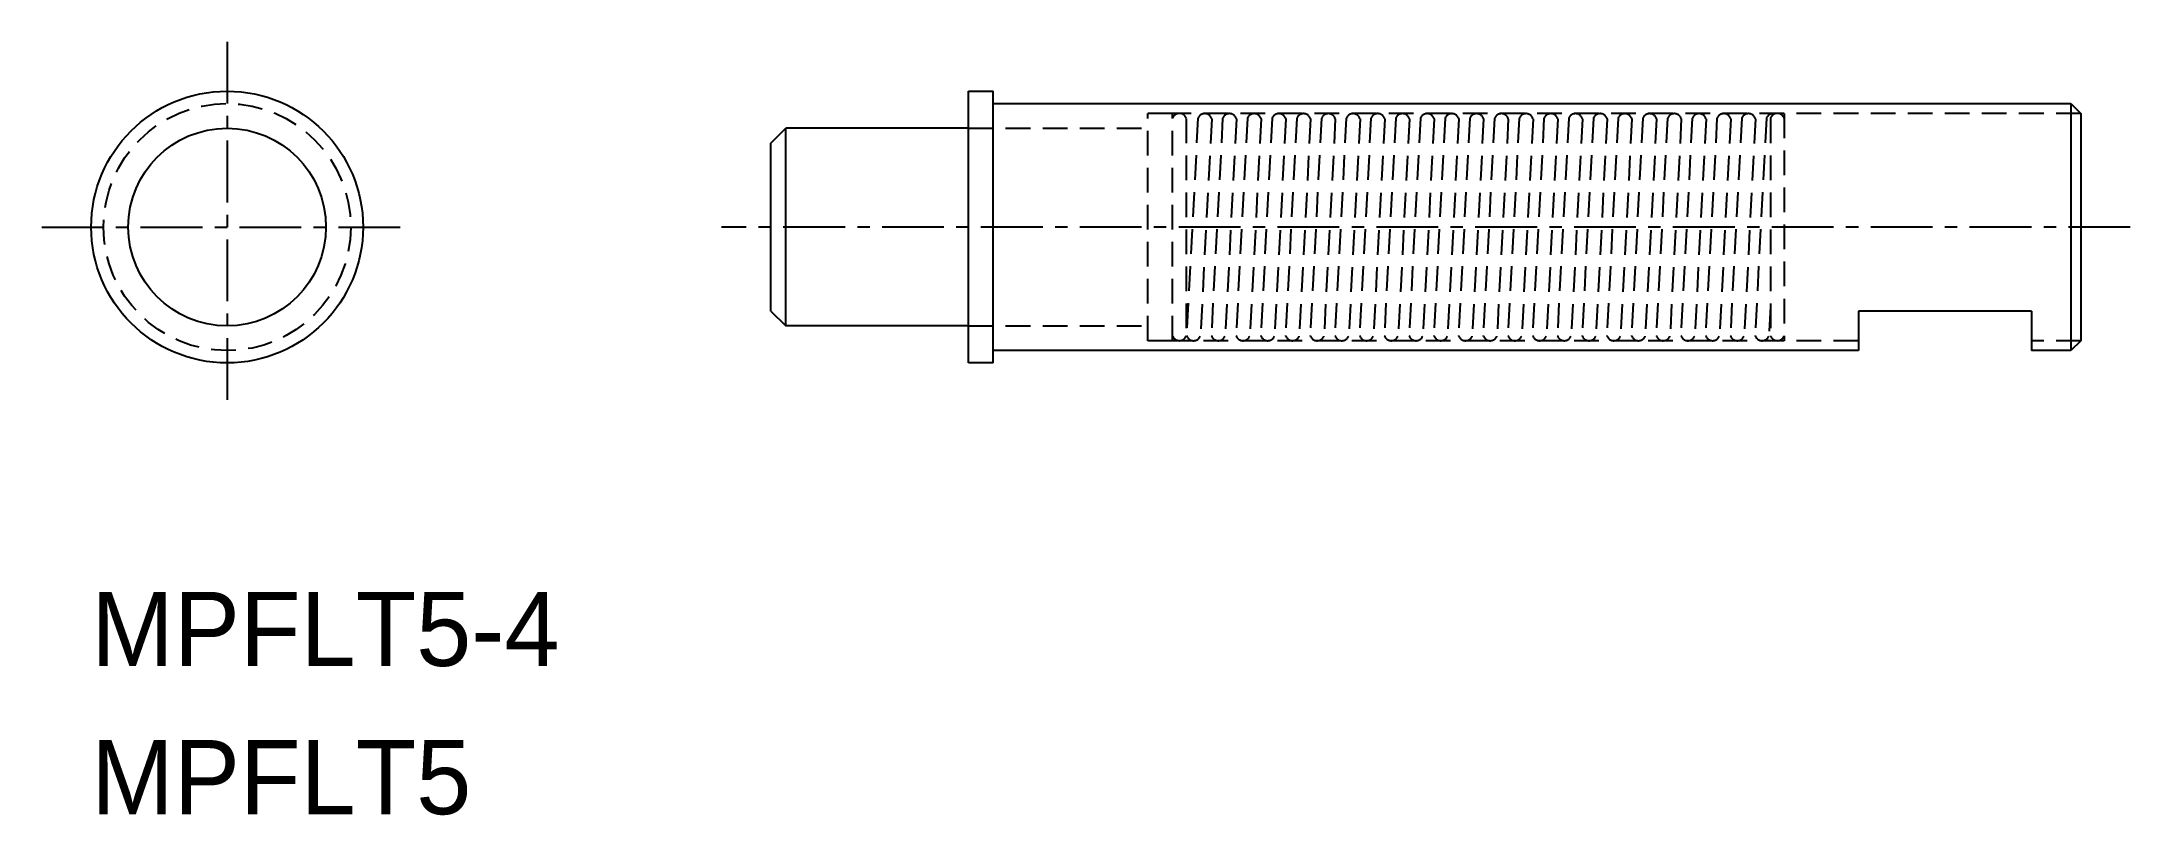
# Model space of a CAD drawing. Extents: x -6544 to -6501.7, y -216.3 to -200.6.
import ezdxf

# ---------------------------------------------------------------- set-up
doc = ezdxf.new("R2010")
doc.units = 0
doc.linetypes.add('CENTER', pattern=[2, 1.25, -0.25, 0.25, -0.25])
doc.linetypes.add('DASHED', pattern=[0.75, 0.5, -0.25])
doc.layers.get('0').update_dxf_attribs({"linetype": 'CONTINUOUS'})
doc.layers.add('CENTER', color=1, linetype='CENTER')

msp = doc.modelspace()

# ---------------------------------------------------------------- linework, layer by layer
at = {"color": 7, "linetype": 'CONTINUOUS'}
for p, q in [((-6525.246, -201.649), (-6524.746, -201.649)), ((-6525.246, -207.149), (-6525.246, -201.649)), ((-6524.746, -207.149), (-6524.746, -201.649)), ((-6524.746, -201.899), (-6502.946, -201.899)), ((-6502.946, -201.899), (-6502.746, -202.099)), ((-6502.946, -201.899), (-6502.946, -206.899)), ((-6502.746, -202.099), (-6502.746, -206.699)), ((-6529.246, -202.699), (-6528.946, -202.399)), ((-6529.246, -206.099), (-6529.246, -202.699)), ((-6525.246, -202.399), (-6528.946, -202.399)), ((-6528.946, -206.399), (-6528.946, -202.399)), ((-6529.246, -206.099), (-6528.946, -206.399)), ((-6503.746, -206.099), (-6507.246, -206.099)), ((-6507.246, -206.099), (-6507.246, -206.899)), ((-6503.746, -206.099), (-6503.746, -206.899)), ((-6525.246, -206.399), (-6528.946, -206.399)), ((-6507.246, -206.899), (-6524.746, -206.899)), ((-6502.946, -206.899), (-6503.746, -206.899)), ((-6502.746, -206.699), (-6502.946, -206.899)), ((-6524.746, -207.149), (-6525.246, -207.149))]:
    msp.add_line(p, q, dxfattribs=at)
at = {"color": 3, "linetype": 'DASHED'}
for p, q in [((-6521.121, -202.099), (-6521.621, -202.099)), ((-6521.621, -206.699), (-6521.621, -202.099)), ((-6521.121, -206.699), (-6521.121, -202.099)), ((-6502.746, -202.099), (-6521.121, -202.099)), ((-6520.841, -202.199), (-6520.841, -206.598)), ((-6520.606, -202.198), (-6520.836, -206.591)), ((-6520.327, -202.212), (-6520.557, -206.606)), ((-6520.106, -202.198), (-6520.336, -206.591)), ((-6519.827, -202.212), (-6520.057, -206.606)), ((-6519.606, -202.198), (-6519.836, -206.591)), ((-6519.327, -202.212), (-6519.557, -206.606)), ((-6519.106, -202.198), (-6519.336, -206.591)), ((-6518.827, -202.212), (-6519.057, -206.606)), ((-6518.606, -202.198), (-6518.836, -206.591)), ((-6518.327, -202.212), (-6518.557, -206.606)), ((-6518.106, -202.198), (-6518.336, -206.591)), ((-6517.827, -202.212), (-6518.057, -206.606)), ((-6517.606, -202.198), (-6517.836, -206.591)), ((-6517.327, -202.212), (-6517.557, -206.606)), ((-6517.106, -202.198), (-6517.336, -206.591)), ((-6516.827, -202.212), (-6517.057, -206.606)), ((-6516.606, -202.198), (-6516.836, -206.591)), ((-6516.327, -202.212), (-6516.557, -206.606)), ((-6516.106, -202.198), (-6516.336, -206.591)), ((-6515.827, -202.212), (-6516.057, -206.606)), ((-6515.606, -202.198), (-6515.836, -206.591)), ((-6515.327, -202.212), (-6515.557, -206.606)), ((-6515.106, -202.198), (-6515.336, -206.591)), ((-6514.827, -202.212), (-6515.057, -206.606)), ((-6514.606, -202.198), (-6514.836, -206.591)), ((-6514.327, -202.212), (-6514.557, -206.606)), ((-6514.106, -202.198), (-6514.336, -206.591)), ((-6513.827, -202.212), (-6514.057, -206.606)), ((-6513.606, -202.198), (-6513.836, -206.591)), ((-6513.327, -202.212), (-6513.557, -206.606)), ((-6513.106, -202.198), (-6513.336, -206.591)), ((-6512.827, -202.212), (-6513.057, -206.606)), ((-6512.606, -202.198), (-6512.836, -206.591)), ((-6512.327, -202.212), (-6512.557, -206.606)), ((-6512.106, -202.198), (-6512.336, -206.591)), ((-6511.827, -202.212), (-6512.057, -206.606)), ((-6511.606, -202.198), (-6511.836, -206.591)), ((-6511.327, -202.212), (-6511.557, -206.606)), ((-6511.106, -202.198), (-6511.336, -206.591)), ((-6510.827, -202.212), (-6511.057, -206.606)), ((-6510.606, -202.198), (-6510.836, -206.591)), ((-6510.327, -202.212), (-6510.557, -206.606)), ((-6510.106, -202.198), (-6510.336, -206.591)), ((-6509.827, -202.212), (-6510.057, -206.606)), ((-6509.606, -202.198), (-6509.836, -206.591)), ((-6509.327, -202.212), (-6509.557, -206.606)), ((-6509.106, -202.198), (-6509.336, -206.591)), ((-6509.025, -202.199), (-6509.025, -206.599)), ((-6508.746, -202.099), (-6508.746, -206.699)), ((-6525.246, -202.399), (-6521.621, -202.399)), ((-6509.025, -206.004), (-6509.057, -206.606)), ((-6525.246, -206.399), (-6521.621, -206.399)), ((-6521.121, -206.699), (-6521.621, -206.699)), ((-6507.246, -206.699), (-6521.121, -206.699)), ((-6502.746, -206.699), (-6503.746, -206.699))]:
    msp.add_line(p, q, dxfattribs=at)
at = {"color": 7, "linetype": 'CONTINUOUS'}
for radius in [2.75, 2]:
    msp.add_circle((-6540.246, -204.399), radius, dxfattribs=at)
at = {"color": 3, "linetype": 'DASHED'}
msp.add_circle((-6540.246, -204.399), 2.5, dxfattribs=at)
for centre, start, end in [((-6520.981, -202.246), 18.8005, 161.1995), ((-6520.469, -202.252), 15.8005, 158.1995), ((-6519.969, -202.252), 15.8005, 158.1995), ((-6519.469, -202.252), 15.8005, 158.1995), ((-6518.969, -202.252), 15.8005, 158.1995), ((-6518.469, -202.252), 15.8005, 158.1995), ((-6517.969, -202.252), 15.8005, 158.1995), ((-6517.469, -202.252), 15.8005, 158.1995), ((-6516.969, -202.252), 15.8005, 158.1995), ((-6516.469, -202.252), 15.8005, 158.1995), ((-6515.969, -202.252), 15.8005, 158.1995), ((-6515.469, -202.252), 15.8005, 158.1995), ((-6514.969, -202.252), 15.8005, 158.1995), ((-6514.469, -202.252), 15.8005, 158.1995), ((-6513.969, -202.252), 15.8005, 158.1995), ((-6513.469, -202.252), 15.8005, 158.1995), ((-6512.969, -202.252), 15.8005, 158.1995), ((-6512.469, -202.252), 15.8005, 158.1995), ((-6511.969, -202.252), 15.8005, 158.1995), ((-6511.469, -202.252), 15.8005, 158.1995), ((-6510.969, -202.252), 15.8005, 158.1995), ((-6510.469, -202.252), 15.8005, 158.1995), ((-6509.969, -202.252), 15.8005, 158.1995), ((-6509.469, -202.252), 15.8005, 158.1995), ((-6508.969, -202.252), 77.5637, 158.1995), ((-6508.885, -202.247), 18.8005, 161.1995), ((-6520.981, -206.551), 198.8005, 341.4154), ((-6520.694, -206.551), 195.8005, 338.4154), ((-6520.194, -206.551), 195.8005, 338.4154), ((-6519.694, -206.551), 195.8005, 338.4154), ((-6519.194, -206.551), 195.8005, 338.4154), ((-6518.694, -206.551), 195.8005, 338.4154), ((-6518.194, -206.551), 195.8005, 338.4154), ((-6517.694, -206.551), 195.8005, 338.4154), ((-6517.194, -206.551), 195.8005, 338.4154), ((-6516.694, -206.551), 195.8005, 338.4154), ((-6516.194, -206.551), 195.8005, 338.4154), ((-6515.694, -206.551), 195.8005, 338.4154), ((-6515.194, -206.551), 195.8005, 338.4154), ((-6514.694, -206.551), 195.8005, 338.4154), ((-6514.194, -206.551), 195.8005, 338.4154), ((-6513.694, -206.551), 195.8005, 338.4154), ((-6513.194, -206.551), 195.8005, 338.4154), ((-6512.694, -206.551), 195.8005, 338.4154), ((-6512.194, -206.551), 195.8005, 338.4154), ((-6511.694, -206.551), 195.8005, 338.4154), ((-6511.194, -206.551), 195.8005, 338.4154), ((-6510.694, -206.551), 195.8005, 338.4154), ((-6510.194, -206.551), 195.8005, 338.4154), ((-6509.694, -206.551), 195.8005, 338.4154), ((-6509.194, -206.551), 195.8005, 338.4154), ((-6508.885, -206.551), 198.8005, 341.4154)]:
    msp.add_arc(centre, 0.148, start, end, dxfattribs=at)
at = {"layer": 'CENTER', "color": 1, "linetype": 'CENTER'}
for p, q in [((-6540.246, -200.649), (-6540.246, -208.149)), ((-6543.996, -204.399), (-6536.496, -204.399)), ((-6501.746, -204.399), (-6530.246, -204.399))]:
    msp.add_line(p, q, dxfattribs=at)

# ---------------------------------------------------------------- texts
at = {"color": 7, "linetype": 'CONTINUOUS'}
for s, p in [('MPFLT5-4', (-6542.996, -213.283)), ('MPFLT5', (-6542.996, -216.283))]:
    msp.add_text(s, height=1.5, dxfattribs=at).set_placement(p)

doc.saveas('drawing.dxf')
